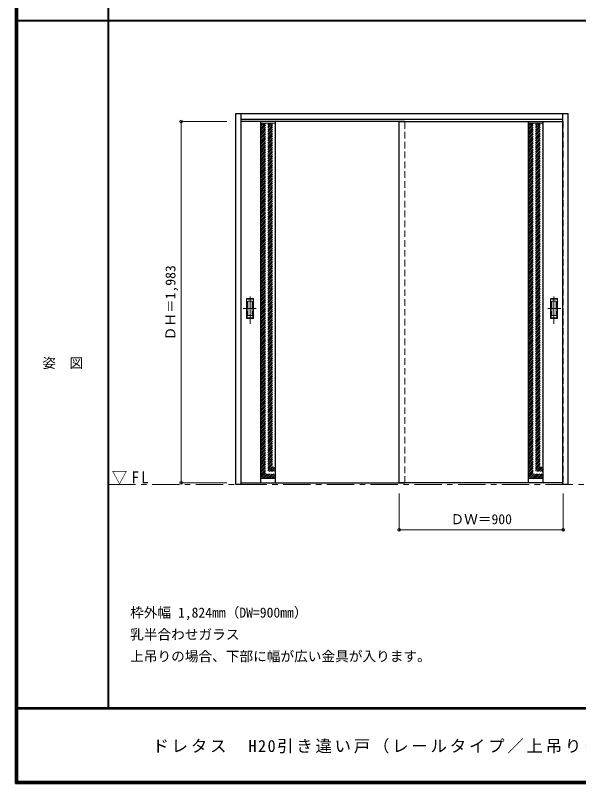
# Model space of a CAD drawing. Units: millimetres, scale not verified. Extents: x -6000 to 5700, y -4307 to 4260.
# Drawn here: x -6000 to -2909, y -4205 to 12 of the extents above; entities that cross this region are included whole.
import ezdxf
from ezdxf.enums import TextEntityAlignment as Align

# ---------------------------------------------------------------- set-up
doc = ezdxf.new("R2010")
doc.units = ezdxf.units.MM
doc.header["$LTSCALE"] = 30
doc.header["$PDMODE"] = 32
doc.header["$PDSIZE"] = 15
doc.linetypes.add('CHAIN1', pattern=[8, 5, -1, 1, -1])
doc.linetypes.add('DASHED1', pattern=[1.8, 1.2, -0.6])
for name, color, linetype, lineweight in [('0-1_通り芯', 7, 'CHAIN1', 18), ('0-2_扉', 4, 'DASHED1', 9), ('0-3_仕上げ', 3, 'Continuous', 25), ('0-4_枠', 3, 'Continuous', 25), ('0-6_引手', 7, 'Continuous', 18), ('0-B_寸法', 4, 'Continuous', 9), ('0-C_ハッチ', 4, 'DASHED1', 9), ('F-1_枠', 6, 'Continuous', 40), ('F-A_文字', 7, 'Continuous', 18)]:
    doc.layers.add(name, color=color, linetype=linetype, lineweight=lineweight)
doc.layers.add('0-A_文字', color=7, linetype='Continuous')
doc.styles.add('ＭＳ ゴシック', font='')
doc.styles.get('ＭＳ ゴシック').set_extended_font_data('MS Gothic')

msp = doc.modelspace()

# ---------------------------------------------------------------- linework, layer by layer
at = {"layer": '0-1_通り芯'}
msp.add_line((-5490, -2562.5), (100, -2562.5), dxfattribs=at)
at = {"layer": '0-2_扉'}
for p, q in [((-4763, -571), (-4763, -2554)), ((-4760, -571), (-4763, -571)), ((-3863, -2554), (-3863, -571)), ((-2996, -571), (-2993, -571)), ((-2993, -571), (-2993, -2554)), ((-4763, -2554), (-4760, -2554)), ((-2993, -2554), (-2996, -2554))]:
    msp.add_line(p, q, dxfattribs=at)
at = {"layer": '0-2_扉', "color": 3, "linetype": 'Continuous', "lineweight": 25}
for p, q in [((-3863, -571), (-4760, -571)), ((-3893, -2554), (-3893, -571)), ((-3893, -571), (-2996, -571)), ((-4760, -2554), (-3863, -2554)), ((-2996, -2554), (-3893, -2554))]:
    msp.add_line(p, q, dxfattribs=at)
at = {"layer": '0-3_仕上げ'}
for p, q in [((-4653, -2554), (-4653, -571)), ((-4573, -2554), (-4573, -571)), ((-3183, -2554), (-3183, -571)), ((-3103, -2554), (-3103, -571))]:
    msp.add_line(p, q, dxfattribs=at)
at = {"layer": '0-3_仕上げ', "color": 7, "lineweight": 18}
for p, q in [((-4573, -579), (-4653, -579)), ((-3183, -579), (-3103, -579)), ((-4573, -2530), (-4653, -2530)), ((-3183, -2530), (-3103, -2530))]:
    msp.add_line(p, q, dxfattribs=at)
at = {"layer": '0-4_枠'}
for p, q in [((-4790, -2562.5), (-4790, -527.5)), ((-4790, -527.5), (-2966, -527.5)), ((-4760, -2562.5), (-4760, -527.5)), ((-2996, -2553.46), (-2996, -527.5)), ((-2966, -2562.5), (-2966, -527.5)), ((-4760, -557.5), (-2996, -557.5)), ((-4760, -2562.5), (-4790, -2562.5)), ((-2996, -2553.8), (-2996, -2553.46))]:
    msp.add_line(p, q, dxfattribs=at)
msp.add_lwpolyline([(-2966, -2562.5), (-2996, -2562.5), (-2996, -2553.8)], dxfattribs=at)
at = {"layer": '0-6_引手', "linetype": 'CHAIN1'}
for p, q in [((-4712, -1681.73), (-4712, -1510.88)), ((-3044, -1681.73), (-3044, -1510.88)), ((-4750.07, -1596.5), (-4677.56, -1596.5)), ((-3005.93, -1596.5), (-3078.44, -1596.5))]:
    msp.add_line(p, q, dxfattribs=at)
at = {"layer": '0-6_引手'}
for p, q in [((-4731, -1541.5), (-4693, -1541.5)), ((-4731, -1651.5), (-4731, -1541.5)), ((-4724.5, -1557.5), (-4699.5, -1557.5)), ((-4724.5, -1635.5), (-4724.5, -1557.5)), ((-4699.5, -1635.5), (-4699.5, -1557.5)), ((-4693, -1651.5), (-4693, -1541.5)), ((-3025, -1541.5), (-3063, -1541.5)), ((-3063, -1651.5), (-3063, -1541.5)), ((-3031.5, -1557.5), (-3056.5, -1557.5)), ((-3056.5, -1635.5), (-3056.5, -1557.5)), ((-3031.5, -1635.5), (-3031.5, -1557.5)), ((-3025, -1651.5), (-3025, -1541.5)), ((-4724.5, -1635.5), (-4699.5, -1635.5)), ((-3031.5, -1635.5), (-3056.5, -1635.5)), ((-4731, -1651.5), (-4693, -1651.5)), ((-3025, -1651.5), (-3063, -1651.5))]:
    msp.add_line(p, q, dxfattribs=at)
at = {"layer": '0-6_引手', "linetype": 'DASHED1'}
for p, q in [((-4696, -1647.5), (-4696, -1545.5)), ((-3060, -1647.5), (-3060, -1545.5)), ((-4728, -1647.5), (-4696, -1647.5)), ((-3028, -1647.5), (-3060, -1647.5))]:
    msp.add_line(p, q, dxfattribs=at)
for points in [[(-4728, -1647.5), (-4728, -1545.5), (-4696, -1545.5)], [(-3028, -1647.5), (-3028, -1545.5), (-3060, -1545.5)]]:
    msp.add_lwpolyline(points, dxfattribs=at)
at = {"layer": '0-B_寸法'}
for p, q in [((-5090, -571), (-4840, -571)), ((-5090, -571), (-5090, -2554)), ((-5090, -2554), (-4840, -2554)), ((-3893, -2812.5), (-3893, -2612.5)), ((-2993, -2812.5), (-2993, -2612.5)), ((-3893, -2812.5), (-2993, -2812.5))]:
    msp.add_line(p, q, dxfattribs=at)
at = {"layer": '0-B_寸法', "color": 7}
for p in [(-5090, -571), (-5090, -2554), (-3893, -2812.5), (-2993, -2812.5)]:
    msp.add_point(p, dxfattribs=at)
at = {"layer": '0-C_ハッチ'}
for p, q in [((-4653, -656.11), (-4575.89, -579)), ((-4653, -646.21), (-4585.79, -579)), ((-4653, -636.31), (-4595.69, -579)), ((-4653, -626.41), (-4605.59, -579)), ((-4653, -616.51), (-4615.49, -579)), ((-4653, -606.61), (-4625.39, -579)), ((-4653, -596.71), (-4635.29, -579)), ((-4653, -586.81), (-4645.19, -579)), ((-4653, -666.01), (-4573, -586.01)), ((-3183, -656.11), (-3105.89, -579)), ((-3183, -646.21), (-3115.79, -579)), ((-3183, -636.31), (-3125.69, -579)), ((-3183, -626.41), (-3135.59, -579)), ((-3183, -616.51), (-3145.49, -579)), ((-3183, -606.61), (-3155.39, -579)), ((-3183, -596.71), (-3165.29, -579)), ((-3183, -586.81), (-3175.19, -579)), ((-3183, -666.01), (-3103, -586.01)), ((-4653, -675.91), (-4573, -595.91)), ((-4653, -685.81), (-4573, -605.81)), ((-4653, -695.71), (-4573, -615.71)), ((-4653, -705.61), (-4573, -625.61)), ((-3183, -675.91), (-3103, -595.91)), ((-3183, -685.81), (-3103, -605.81)), ((-3183, -695.71), (-3103, -615.71)), ((-3183, -705.61), (-3103, -625.61)), ((-4653, -715.5), (-4573, -635.5)), ((-4653, -725.4), (-4573, -645.4)), ((-4653, -735.3), (-4573, -655.3)), ((-4653, -745.2), (-4573, -665.2)), ((-3183, -715.5), (-3103, -635.5)), ((-3183, -725.4), (-3103, -645.4)), ((-3183, -735.3), (-3103, -655.3)), ((-3183, -745.2), (-3103, -665.2)), ((-4653, -755.1), (-4573, -675.1)), ((-4653, -765), (-4573, -685)), ((-4653, -774.9), (-4573, -694.9)), ((-4653, -784.8), (-4573, -704.8)), ((-4653, -794.7), (-4573, -714.7)), ((-3183, -755.1), (-3103, -675.1)), ((-3183, -765), (-3103, -685)), ((-3183, -774.9), (-3103, -694.9)), ((-3183, -784.8), (-3103, -704.8)), ((-3183, -794.7), (-3103, -714.7)), ((-4653, -804.6), (-4573, -724.6)), ((-4653, -814.5), (-4573, -734.5)), ((-4653, -824.4), (-4573, -744.4)), ((-4653, -834.3), (-4573, -754.3)), ((-3183, -804.6), (-3103, -724.6)), ((-3183, -814.5), (-3103, -734.5)), ((-3183, -824.4), (-3103, -744.4)), ((-3183, -834.3), (-3103, -754.3)), ((-4653, -844.2), (-4573, -764.2)), ((-4653, -854.1), (-4573, -774.1)), ((-4653, -864), (-4573, -784)), ((-4653, -873.9), (-4573, -793.9)), ((-3183, -844.2), (-3103, -764.2)), ((-3183, -854.1), (-3103, -774.1)), ((-3183, -864), (-3103, -784)), ((-3183, -873.9), (-3103, -793.9)), ((-4653, -883.8), (-4573, -803.8)), ((-4653, -893.7), (-4573, -813.7)), ((-4653, -903.59), (-4573, -823.59)), ((-4653, -913.49), (-4573, -833.49)), ((-4653, -923.39), (-4573, -843.39)), ((-3183, -883.8), (-3103, -803.8)), ((-3183, -893.7), (-3103, -813.7)), ((-3183, -903.59), (-3103, -823.59)), ((-3183, -913.49), (-3103, -833.49)), ((-3183, -923.39), (-3103, -843.39)), ((-4653, -933.29), (-4573, -853.29)), ((-4653, -943.19), (-4573, -863.19)), ((-4653, -953.09), (-4573, -873.09)), ((-4653, -962.99), (-4573, -882.99)), ((-3183, -933.29), (-3103, -853.29)), ((-3183, -943.19), (-3103, -863.19)), ((-3183, -953.09), (-3103, -873.09)), ((-3183, -962.99), (-3103, -882.99)), ((-4653, -972.89), (-4573, -892.89)), ((-4653, -982.79), (-4573, -902.79)), ((-4653, -992.69), (-4573, -912.69)), ((-4653, -1002.59), (-4573, -922.59)), ((-3183, -972.89), (-3103, -892.89)), ((-3183, -982.79), (-3103, -902.79)), ((-3183, -992.69), (-3103, -912.69)), ((-3183, -1002.59), (-3103, -922.59)), ((-4653, -1012.49), (-4573, -932.49)), ((-4653, -1022.39), (-4573, -942.39)), ((-4653, -1032.29), (-4573, -952.29)), ((-4653, -1042.19), (-4573, -962.19)), ((-3183, -1012.49), (-3103, -932.49)), ((-3183, -1022.39), (-3103, -942.39)), ((-3183, -1032.29), (-3103, -952.29)), ((-3183, -1042.19), (-3103, -962.19)), ((-4653, -1052.09), (-4573, -972.09)), ((-4653, -1061.99), (-4573, -981.99)), ((-4653, -1071.89), (-4573, -991.89)), ((-4653, -1081.79), (-4573, -1001.79)), ((-4653, -1091.69), (-4573, -1011.69)), ((-3183, -1052.09), (-3103, -972.09)), ((-3183, -1061.99), (-3103, -981.99)), ((-3183, -1071.89), (-3103, -991.89)), ((-3183, -1081.79), (-3103, -1001.79)), ((-3183, -1091.69), (-3103, -1011.69)), ((-4653, -1101.58), (-4573, -1021.58)), ((-4653, -1111.48), (-4573, -1031.48)), ((-4653, -1121.38), (-4573, -1041.38)), ((-4653, -1131.28), (-4573, -1051.28)), ((-3183, -1101.58), (-3103, -1021.58)), ((-3183, -1111.48), (-3103, -1031.48)), ((-3183, -1121.38), (-3103, -1041.38)), ((-3183, -1131.28), (-3103, -1051.28)), ((-4653, -1141.18), (-4573, -1061.18)), ((-4653, -1151.08), (-4573, -1071.08)), ((-4653, -1160.98), (-4573, -1080.98)), ((-4653, -1170.88), (-4573, -1090.88)), ((-3183, -1141.18), (-3103, -1061.18)), ((-3183, -1151.08), (-3103, -1071.08)), ((-3183, -1160.98), (-3103, -1080.98)), ((-3183, -1170.88), (-3103, -1090.88)), ((-4653, -1180.78), (-4573, -1100.78)), ((-4653, -1190.68), (-4573, -1110.68)), ((-4653, -1200.58), (-4573, -1120.58)), ((-4653, -1210.48), (-4573, -1130.48)), ((-3183, -1180.78), (-3103, -1100.78)), ((-3183, -1190.68), (-3103, -1110.68)), ((-3183, -1200.58), (-3103, -1120.58)), ((-3183, -1210.48), (-3103, -1130.48)), ((-4653, -1220.38), (-4573, -1140.38)), ((-4653, -1230.28), (-4573, -1150.28)), ((-4653, -1240.18), (-4573, -1160.18)), ((-4653, -1250.08), (-4573, -1170.08)), ((-4653, -1259.98), (-4573, -1179.98)), ((-3183, -1220.38), (-3103, -1140.38)), ((-3183, -1230.28), (-3103, -1150.28)), ((-3183, -1240.18), (-3103, -1160.18)), ((-3183, -1250.08), (-3103, -1170.08)), ((-3183, -1259.98), (-3103, -1179.98)), ((-4653, -1269.88), (-4573, -1189.88)), ((-4653, -1279.78), (-4573, -1199.78)), ((-4653, -1289.68), (-4573, -1209.68)), ((-4653, -1299.57), (-4573, -1219.57)), ((-3183, -1269.88), (-3103, -1189.88)), ((-3183, -1279.78), (-3103, -1199.78)), ((-3183, -1289.68), (-3103, -1209.68)), ((-3183, -1299.57), (-3103, -1219.57)), ((-4653, -1309.47), (-4573, -1229.47)), ((-4653, -1319.37), (-4573, -1239.37)), ((-4653, -1329.27), (-4573, -1249.27)), ((-4653, -1339.17), (-4573, -1259.17)), ((-3183, -1309.47), (-3103, -1229.47)), ((-3183, -1319.37), (-3103, -1239.37)), ((-3183, -1329.27), (-3103, -1249.27)), ((-3183, -1339.17), (-3103, -1259.17)), ((-4653, -1349.07), (-4573, -1269.07)), ((-4653, -1358.97), (-4573, -1278.97)), ((-4653, -1368.87), (-4573, -1288.87)), ((-4653, -1378.77), (-4573, -1298.77)), ((-3183, -1349.07), (-3103, -1269.07)), ((-3183, -1358.97), (-3103, -1278.97)), ((-3183, -1368.87), (-3103, -1288.87)), ((-3183, -1378.77), (-3103, -1298.77)), ((-4653, -1388.67), (-4573, -1308.67)), ((-4653, -1398.57), (-4573, -1318.57)), ((-4653, -1408.47), (-4573, -1328.47)), ((-4653, -1418.37), (-4573, -1338.37)), ((-4653, -1428.27), (-4573, -1348.27)), ((-3183, -1388.67), (-3103, -1308.67)), ((-3183, -1398.57), (-3103, -1318.57)), ((-3183, -1408.47), (-3103, -1328.47)), ((-3183, -1418.37), (-3103, -1338.37)), ((-3183, -1428.27), (-3103, -1348.27)), ((-4653, -1438.17), (-4573, -1358.17)), ((-4653, -1448.07), (-4573, -1368.07)), ((-4653, -1457.97), (-4573, -1377.97)), ((-4653, -1467.87), (-4573, -1387.87)), ((-3183, -1438.17), (-3103, -1358.17)), ((-3183, -1448.07), (-3103, -1368.07)), ((-3183, -1457.97), (-3103, -1377.97)), ((-3183, -1467.87), (-3103, -1387.87)), ((-4653, -1477.77), (-4573, -1397.77)), ((-4653, -1487.67), (-4573, -1407.67)), ((-4653, -1497.56), (-4573, -1417.56)), ((-4653, -1507.46), (-4573, -1427.46)), ((-3183, -1477.77), (-3103, -1397.77)), ((-3183, -1487.67), (-3103, -1407.67)), ((-3183, -1497.56), (-3103, -1417.56)), ((-3183, -1507.46), (-3103, -1427.46)), ((-4653, -1517.36), (-4573, -1437.36)), ((-4653, -1527.26), (-4573, -1447.26)), ((-4653, -1537.16), (-4573, -1457.16)), ((-4653, -1547.06), (-4573, -1467.06)), ((-3183, -1517.36), (-3103, -1437.36)), ((-3183, -1527.26), (-3103, -1447.26)), ((-3183, -1537.16), (-3103, -1457.16)), ((-3183, -1547.06), (-3103, -1467.06)), ((-4653, -1556.96), (-4573, -1476.96)), ((-4653, -1566.86), (-4573, -1486.86)), ((-4653, -1576.76), (-4573, -1496.76)), ((-4653, -1586.66), (-4573, -1506.66)), ((-4653, -1596.56), (-4573, -1516.56)), ((-3183, -1556.96), (-3103, -1476.96)), ((-3183, -1566.86), (-3103, -1486.86)), ((-3183, -1576.76), (-3103, -1496.76)), ((-3183, -1586.66), (-3103, -1506.66)), ((-3183, -1596.56), (-3103, -1516.56)), ((-4653, -1606.46), (-4573, -1526.46)), ((-4653, -1616.36), (-4573, -1536.36)), ((-4653, -1626.26), (-4573, -1546.26)), ((-4653, -1636.16), (-4573, -1556.16)), ((-3183, -1606.46), (-3103, -1526.46)), ((-3183, -1616.36), (-3103, -1536.36)), ((-3183, -1626.26), (-3103, -1546.26)), ((-3183, -1636.16), (-3103, -1556.16)), ((-4653, -1646.06), (-4573, -1566.06)), ((-4653, -1655.96), (-4573, -1575.96)), ((-4653, -1665.86), (-4573, -1585.86)), ((-4653, -1675.76), (-4573, -1595.76)), ((-3183, -1646.06), (-3103, -1566.06)), ((-3183, -1655.96), (-3103, -1575.96)), ((-3183, -1665.86), (-3103, -1585.86)), ((-3183, -1675.76), (-3103, -1595.76)), ((-4653, -1685.66), (-4573, -1605.66)), ((-4653, -1695.55), (-4573, -1615.55)), ((-4653, -1705.45), (-4573, -1625.45)), ((-4653, -1715.35), (-4573, -1635.35)), ((-3183, -1685.66), (-3103, -1605.66)), ((-3183, -1695.55), (-3103, -1615.55)), ((-3183, -1705.45), (-3103, -1625.45)), ((-3183, -1715.35), (-3103, -1635.35)), ((-4653, -1725.25), (-4573, -1645.25)), ((-4653, -1735.15), (-4573, -1655.15)), ((-4653, -1745.05), (-4573, -1665.05)), ((-4653, -1754.95), (-4573, -1674.95)), ((-4653, -1764.85), (-4573, -1684.85)), ((-3183, -1725.25), (-3103, -1645.25)), ((-3183, -1735.15), (-3103, -1655.15)), ((-3183, -1745.05), (-3103, -1665.05)), ((-3183, -1754.95), (-3103, -1674.95)), ((-3183, -1764.85), (-3103, -1684.85)), ((-4653, -1774.75), (-4573, -1694.75)), ((-4653, -1784.65), (-4573, -1704.65)), ((-4653, -1794.55), (-4573, -1714.55)), ((-4653, -1804.45), (-4573, -1724.45)), ((-3183, -1774.75), (-3103, -1694.75)), ((-3183, -1784.65), (-3103, -1704.65)), ((-3183, -1794.55), (-3103, -1714.55)), ((-3183, -1804.45), (-3103, -1724.45)), ((-4653, -1814.35), (-4573, -1734.35)), ((-4653, -1824.25), (-4573, -1744.25)), ((-4653, -1834.15), (-4573, -1754.15)), ((-4653, -1844.05), (-4573, -1764.05)), ((-3183, -1814.35), (-3103, -1734.35)), ((-3183, -1824.25), (-3103, -1744.25)), ((-3183, -1834.15), (-3103, -1754.15)), ((-3183, -1844.05), (-3103, -1764.05)), ((-4653, -1853.95), (-4573, -1773.95)), ((-4653, -1863.85), (-4573, -1783.85)), ((-4653, -1873.75), (-4573, -1793.75)), ((-4653, -1883.64), (-4573, -1803.64)), ((-3183, -1853.95), (-3103, -1773.95)), ((-3183, -1863.85), (-3103, -1783.85)), ((-3183, -1873.75), (-3103, -1793.75)), ((-3183, -1883.64), (-3103, -1803.64)), ((-4653, -1893.54), (-4573, -1813.54)), ((-4653, -1903.44), (-4573, -1823.44)), ((-4653, -1913.34), (-4573, -1833.34)), ((-4653, -1923.24), (-4573, -1843.24)), ((-4653, -1933.14), (-4573, -1853.14)), ((-3183, -1893.54), (-3103, -1813.54)), ((-3183, -1903.44), (-3103, -1823.44)), ((-3183, -1913.34), (-3103, -1833.34)), ((-3183, -1923.24), (-3103, -1843.24)), ((-3183, -1933.14), (-3103, -1853.14)), ((-4653, -1943.04), (-4573, -1863.04)), ((-4653, -1952.94), (-4573, -1872.94)), ((-4653, -1962.84), (-4573, -1882.84)), ((-4653, -1972.74), (-4573, -1892.74)), ((-3183, -1943.04), (-3103, -1863.04)), ((-3183, -1952.94), (-3103, -1872.94)), ((-3183, -1962.84), (-3103, -1882.84)), ((-3183, -1972.74), (-3103, -1892.74)), ((-4653, -1982.64), (-4573, -1902.64)), ((-4653, -1992.54), (-4573, -1912.54)), ((-4653, -2002.44), (-4573, -1922.44)), ((-4653, -2012.34), (-4573, -1932.34)), ((-3183, -1982.64), (-3103, -1902.64)), ((-3183, -1992.54), (-3103, -1912.54)), ((-3183, -2002.44), (-3103, -1922.44)), ((-3183, -2012.34), (-3103, -1932.34)), ((-4653, -2022.24), (-4573, -1942.24)), ((-4653, -2032.14), (-4573, -1952.14)), ((-4653, -2042.04), (-4573, -1962.04)), ((-4653, -2051.94), (-4573, -1971.94)), ((-4653, -2061.84), (-4573, -1981.84)), ((-3183, -2022.24), (-3103, -1942.24)), ((-3183, -2032.14), (-3103, -1952.14)), ((-3183, -2042.04), (-3103, -1962.04)), ((-3183, -2051.94), (-3103, -1971.94)), ((-3183, -2061.84), (-3103, -1981.84)), ((-4653, -2071.74), (-4573, -1991.74)), ((-4653, -2081.63), (-4573, -2001.63)), ((-4653, -2091.53), (-4573, -2011.53)), ((-4653, -2101.43), (-4573, -2021.43)), ((-3183, -2071.74), (-3103, -1991.74)), ((-3183, -2081.63), (-3103, -2001.63)), ((-3183, -2091.53), (-3103, -2011.53)), ((-3183, -2101.43), (-3103, -2021.43)), ((-4653, -2111.33), (-4573, -2031.33)), ((-4653, -2121.23), (-4573, -2041.23)), ((-4653, -2131.13), (-4573, -2051.13)), ((-4653, -2141.03), (-4573, -2061.03)), ((-3183, -2111.33), (-3103, -2031.33)), ((-3183, -2121.23), (-3103, -2041.23)), ((-3183, -2131.13), (-3103, -2051.13)), ((-3183, -2141.03), (-3103, -2061.03)), ((-4653, -2150.93), (-4573, -2070.93)), ((-4653, -2160.83), (-4573, -2080.83)), ((-4653, -2170.73), (-4573, -2090.73)), ((-4653, -2180.63), (-4573, -2100.63)), ((-3183, -2150.93), (-3103, -2070.93)), ((-3183, -2160.83), (-3103, -2080.83)), ((-3183, -2170.73), (-3103, -2090.73)), ((-3183, -2180.63), (-3103, -2100.63)), ((-4653, -2190.53), (-4573, -2110.53)), ((-4653, -2200.43), (-4573, -2120.43)), ((-4653, -2210.33), (-4573, -2130.33)), ((-4653, -2220.23), (-4573, -2140.23)), ((-4653, -2230.13), (-4573, -2150.13)), ((-3183, -2190.53), (-3103, -2110.53)), ((-3183, -2200.43), (-3103, -2120.43)), ((-3183, -2210.33), (-3103, -2130.33)), ((-3183, -2220.23), (-3103, -2140.23)), ((-3183, -2230.13), (-3103, -2150.13)), ((-4653, -2240.03), (-4573, -2160.03)), ((-4653, -2249.93), (-4573, -2169.93)), ((-4653, -2259.83), (-4573, -2179.83)), ((-4653, -2269.73), (-4573, -2189.73)), ((-3183, -2240.03), (-3103, -2160.03)), ((-3183, -2249.93), (-3103, -2169.93)), ((-3183, -2259.83), (-3103, -2179.83)), ((-3183, -2269.73), (-3103, -2189.73)), ((-4653, -2279.62), (-4573, -2199.62)), ((-4653, -2289.52), (-4573, -2209.52)), ((-4653, -2299.42), (-4573, -2219.42)), ((-4653, -2309.32), (-4573, -2229.32)), ((-3183, -2279.62), (-3103, -2199.62)), ((-3183, -2289.52), (-3103, -2209.52)), ((-3183, -2299.42), (-3103, -2219.42)), ((-3183, -2309.32), (-3103, -2229.32)), ((-4653, -2319.22), (-4573, -2239.22)), ((-4653, -2329.12), (-4573, -2249.12)), ((-4653, -2339.02), (-4573, -2259.02)), ((-4653, -2348.92), (-4573, -2268.92)), ((-3183, -2319.22), (-3103, -2239.22)), ((-3183, -2329.12), (-3103, -2249.12)), ((-3183, -2339.02), (-3103, -2259.02)), ((-3183, -2348.92), (-3103, -2268.92)), ((-4653, -2358.82), (-4573, -2278.82)), ((-4653, -2368.72), (-4573, -2288.72)), ((-4653, -2378.62), (-4573, -2298.62)), ((-4653, -2388.52), (-4573, -2308.52)), ((-4653, -2398.42), (-4573, -2318.42)), ((-3183, -2358.82), (-3103, -2278.82)), ((-3183, -2368.72), (-3103, -2288.72)), ((-3183, -2378.62), (-3103, -2298.62)), ((-3183, -2388.52), (-3103, -2308.52)), ((-3183, -2398.42), (-3103, -2318.42)), ((-4653, -2408.32), (-4573, -2328.32)), ((-4653, -2418.22), (-4573, -2338.22)), ((-4653, -2428.12), (-4573, -2348.12)), ((-4653, -2438.02), (-4573, -2358.02)), ((-3183, -2408.32), (-3103, -2328.32)), ((-3183, -2418.22), (-3103, -2338.22)), ((-3183, -2428.12), (-3103, -2348.12)), ((-3183, -2438.02), (-3103, -2358.02)), ((-4653, -2447.92), (-4573, -2367.92)), ((-4653, -2457.82), (-4573, -2377.82)), ((-4653, -2467.72), (-4573, -2387.72)), ((-4653, -2477.61), (-4573, -2397.61)), ((-3183, -2447.92), (-3103, -2367.92)), ((-3183, -2457.82), (-3103, -2377.82)), ((-3183, -2467.72), (-3103, -2387.72)), ((-3183, -2477.61), (-3103, -2397.61)), ((-4653, -2487.51), (-4573, -2407.51)), ((-4653, -2497.41), (-4573, -2417.41)), ((-4653, -2507.31), (-4573, -2427.31)), ((-4653, -2517.21), (-4573, -2437.21)), ((-3183, -2487.51), (-3103, -2407.51)), ((-3183, -2497.41), (-3103, -2417.41)), ((-3183, -2507.31), (-3103, -2427.31)), ((-3183, -2517.21), (-3103, -2437.21)), ((-4653, -2527.11), (-4573, -2447.11)), ((-4645.99, -2530), (-4573, -2457.01)), ((-4636.09, -2530), (-4573, -2466.91)), ((-4626.19, -2530), (-4573, -2476.81)), ((-4616.29, -2530), (-4573, -2486.71)), ((-3183, -2527.11), (-3103, -2447.11)), ((-3175.99, -2530), (-3103, -2457.01)), ((-3166.09, -2530), (-3103, -2466.91)), ((-3156.19, -2530), (-3103, -2476.81)), ((-3146.29, -2530), (-3103, -2486.71)), ((-4606.39, -2530), (-4573, -2496.61)), ((-4596.49, -2530), (-4573, -2506.51)), ((-4586.59, -2530), (-4573, -2516.41)), ((-4576.69, -2530), (-4573, -2526.31)), ((-3136.39, -2530), (-3103, -2496.61)), ((-3126.49, -2530), (-3103, -2506.51)), ((-3116.59, -2530), (-3103, -2516.41)), ((-3106.69, -2530), (-3103, -2526.31))]:
    msp.add_line(p, q, dxfattribs=at)
at = {"layer": 'F-1_枠'}
for p, q in [((-6000, 4175), (-6000, -4205)), ((-5995, 4175), (-5995, -4205)), ((-5990, 4175), (-5990, -4205)), ((-5490, 4175), (-5490, -3790)), ((-6000, -15.5), (5700, -15.5)), ((5700, -3790), (-6000, -3790)), ((5700, -3795), (-6000, -3795)), ((5700, -4195), (-6000, -4195)), ((5700, -4200), (-6000, -4200)), ((5700, -4205), (-6000, -4205))]:
    msp.add_line(p, q, dxfattribs=at)

# ---------------------------------------------------------------- texts
at = {"layer": '0-A_文字', "style": 'ＭＳ ゴシック'}
for s, p in [('枠外幅 1,824mm（DW=900mm）', (-5370, -3310)), ('乳半合わせガラス', (-5370, -3430)), ('上吊りの場合、下部に幅が広い金具が入ります。', (-5370, -3550))]:
    msp.add_text(s, height=54.99, dxfattribs=at).set_placement(p, align=Align.BOTTOM_LEFT)
at = {"layer": '0-A_文字', "insert": (-5471.25, -2562.5), "char_height": 65.98, "attachment_point": 7, "style": 'ＭＳ ゴシック'}
msp.add_mtext('\\T1.26;\\W0.95;▽FL', dxfattribs=at)
at = {"layer": '0-B_寸法', "color": 7, "style": 'ＭＳ ゴシック'}
msp.add_text('ＤＨ＝1,983', height=54.99, rotation=90, dxfattribs=at).set_placement((-5105, -1771.75), align=Align.BOTTOM_LEFT)
msp.add_text('ＤＷ＝900', height=54.99, dxfattribs=at).set_placement((-3611.75, -2797.5), align=Align.BOTTOM_LEFT)
at = {"layer": 'F-A_文字', "style": 'ＭＳ ゴシック'}
msp.add_text('姿\u3000図', height=54.99, dxfattribs=at).set_placement((-5852.5, -1940.25), align=Align.BOTTOM_LEFT)
at = {"layer": 'F-A_文字', "insert": (-5247.55, -4040), "char_height": 65.98, "attachment_point": 7, "style": 'ＭＳ ゴシック'}
msp.add_mtext('\\T1.17;ドレタス\u3000H20引き違い戸（レールタイプ／上吊りタイプ）Ｂ－ＸＡ／ＸＧ／ＸＭ', dxfattribs=at)

doc.saveas('drawing.dxf')
